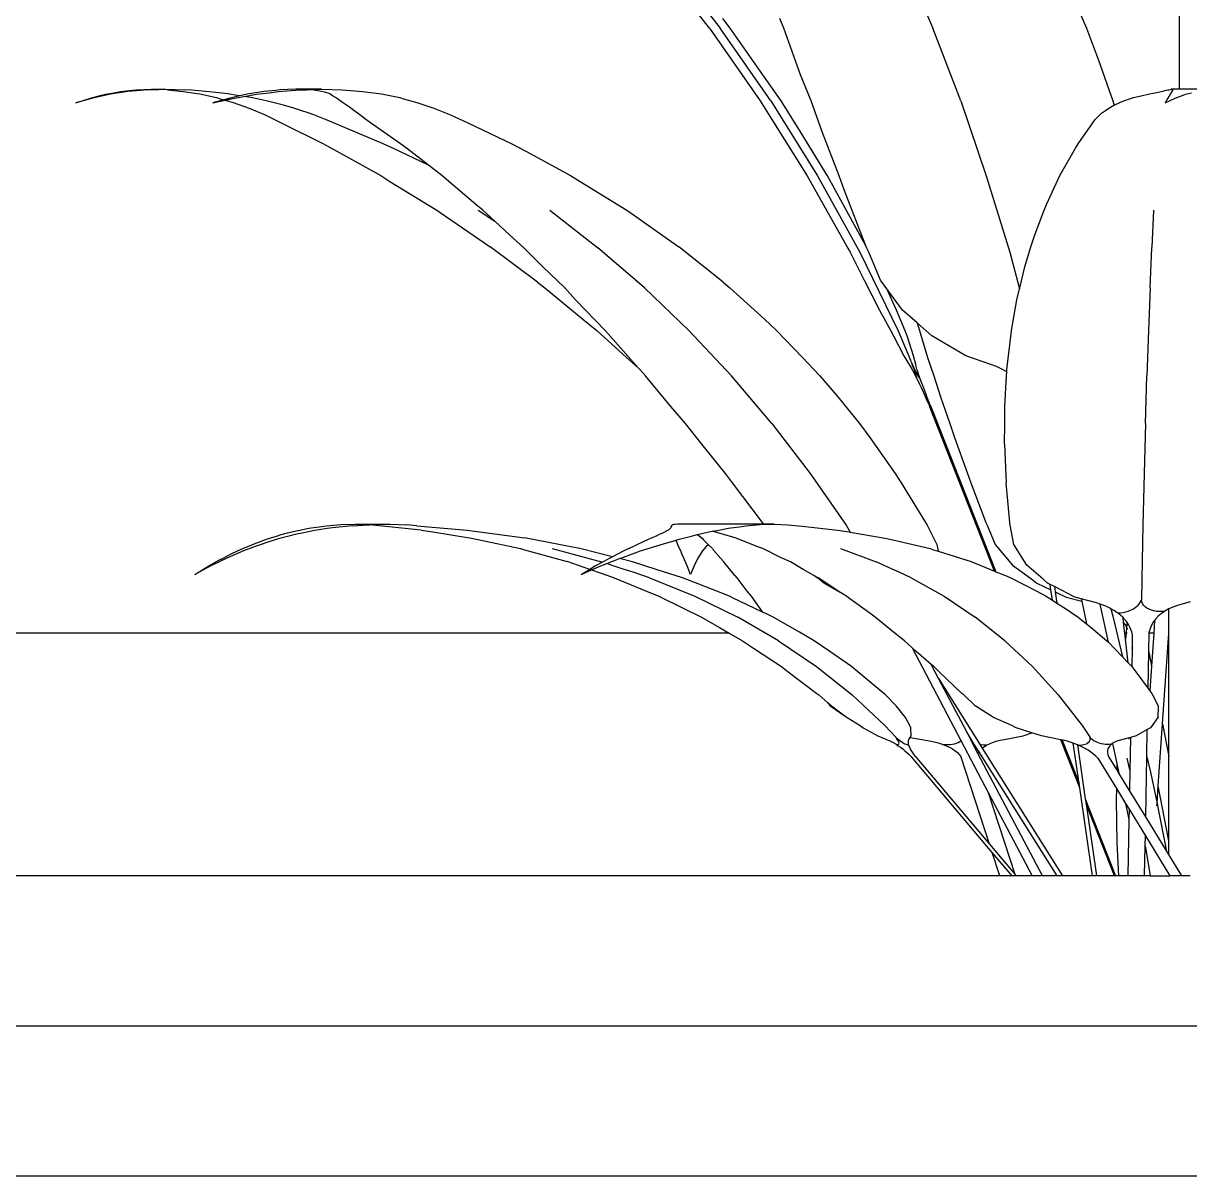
# Model space of a CAD drawing. Header units: metres. Extents: x 244.4 to 340.3, y -4.1 to 64.3.
# Drawn here: x 253.0532 to 253.4422, y 7.2895 to 7.674 of the extents above; entities that cross this region are included whole.
import ezdxf

# ---------------------------------------------------------------- set-up
doc = ezdxf.new("R2010")
doc.units = ezdxf.units.M
doc.layers.add('Edges', color=7, linetype='Continuous')

# ---------------------------------------------------------------- blocks, each defined once
blk = doc.blocks.new('Novo+Sobrado2m fr')
for p, q in [((-2.14942, -1.56527), (-2.14942, -1.29382)), ((-2.30616, -1.54489), (-2.32433, -1.52138)), ((-2.32083, -1.52138), (-2.30263, -1.54489)), ((-2.24168, -1.52138), (-2.23167, -1.54489)), ((-2.18454, -1.53528), (-2.18046, -1.54489)), ((-2.29921, -1.54489), (-2.30174, -1.54162)), ((-2.28141, -1.54489), (-2.28273, -1.54162)), ((-2.30616, -1.54489), (-2.29869, -1.5556)), ((-2.28573, -1.56914), (-2.30263, -1.54489)), ((-2.28835, -1.56044), (-2.29921, -1.54489)), ((-2.27575, -1.56044), (-2.28141, -1.54489)), ((-2.22237, -1.56914), (-2.23167, -1.54489)), ((-2.18046, -1.54489), (-2.17637, -1.5556)), ((-2.29869, -1.5556), (-2.28923, -1.56914)), ((-2.17637, -1.5556), (-2.17164, -1.56914)), ((-2.2823, -1.56914), (-2.28835, -1.56044)), ((-2.27228, -1.56914), (-2.27575, -1.56044)), ((-2.51259, -1.56819), (-2.50891, -1.56724)), ((-2.50598, -1.56693), (-2.51178, -1.56819)), ((-2.50891, -1.56724), (-2.50764, -1.56693)), ((-2.50764, -1.56693), (-2.50479, -1.56641)), ((-2.50003, -1.56602), (-2.50598, -1.56693)), ((-2.50479, -1.56641), (-2.5026, -1.56602)), ((-2.5026, -1.56602), (-2.50071, -1.56581)), ((-2.50071, -1.56581), (-2.49749, -1.56547)), ((-2.49566, -1.56562), (-2.50003, -1.56602)), ((-2.49749, -1.56547), (-2.49228, -1.56527)), ((-2.49392, -1.56547), (-2.49566, -1.56562)), ((-2.49392, -1.56547), (-2.48994, -1.56534)), ((-2.49228, -1.56527), (-2.48763, -1.56527)), ((-2.49228, -1.56527), (-2.48994, -1.56534)), ((-2.48697, -1.56543), (-2.48994, -1.56534)), ((-2.48763, -1.56527), (-2.4811, -1.56543)), ((-2.48697, -1.56543), (-2.48477, -1.56565)), ((-2.48477, -1.56565), (-2.4816, -1.56595)), ((-2.4816, -1.56595), (-2.48084, -1.56608)), ((-2.47893, -1.5656), (-2.4811, -1.56543)), ((-2.48084, -1.56608), (-2.47698, -1.56669)), ((-2.47531, -1.56587), (-2.47893, -1.5656)), ((-2.47698, -1.56669), (-2.47615, -1.56682)), ((-2.47615, -1.56682), (-2.47319, -1.56749)), ((-2.47425, -1.56595), (-2.47531, -1.56587)), ((-2.47197, -1.56623), (-2.47425, -1.56595)), ((-2.47319, -1.56749), (-2.47062, -1.56805)), ((-2.46885, -1.5666), (-2.47197, -1.56623)), ((-2.46687, -1.56682), (-2.46885, -1.5666)), ((-2.46302, -1.56743), (-2.46687, -1.56682)), ((-2.46277, -1.56747), (-2.46607, -1.56819)), ((-2.46456, -1.56819), (-2.4615, -1.56767)), ((-2.46277, -1.56747), (-2.46302, -1.56743)), ((-2.46034, -1.56693), (-2.46277, -1.56747)), ((-2.4615, -1.56767), (-2.45901, -1.56724)), ((-2.45913, -1.56805), (-2.4615, -1.56767)), ((-2.45471, -1.56602), (-2.46034, -1.56693)), ((-2.45901, -1.56724), (-2.45725, -1.56693)), ((-2.45725, -1.56693), (-2.45297, -1.56641)), ((-2.45076, -1.56562), (-2.45471, -1.56602)), ((-2.45297, -1.56641), (-2.44993, -1.56602)), ((-2.44929, -1.56547), (-2.45076, -1.56562)), ((-2.44993, -1.56602), (-2.44711, -1.56581)), ((-2.44693, -1.56538), (-2.44929, -1.56547)), ((-2.44711, -1.56581), (-2.44267, -1.56547)), ((-2.44417, -1.56527), (-2.44693, -1.56538)), ((-2.43553, -1.56527), (-2.44417, -1.56527)), ((-2.44267, -1.56547), (-2.44031, -1.56541)), ((-2.44031, -1.56541), (-2.43553, -1.56527)), ((-2.43954, -1.56543), (-2.44031, -1.56541)), ((-2.43815, -1.5656), (-2.43954, -1.56543)), ((-2.4361, -1.56587), (-2.43815, -1.5656)), ((-2.43558, -1.56595), (-2.4361, -1.56587)), ((-2.43452, -1.56623), (-2.43558, -1.56595)), ((-2.43553, -1.56527), (-2.42862, -1.56543)), ((-2.43333, -1.5666), (-2.43452, -1.56623)), ((-2.43277, -1.56682), (-2.43333, -1.5666)), ((-2.4319, -1.56743), (-2.43277, -1.56682)), ((-2.43084, -1.56805), (-2.4319, -1.56743)), ((-2.42862, -1.56543), (-2.42577, -1.56565)), ((-2.42577, -1.56565), (-2.42192, -1.56595)), ((-2.42192, -1.56595), (-2.42097, -1.56608)), ((-2.42097, -1.56608), (-2.41644, -1.56669)), ((-2.41644, -1.56669), (-2.41552, -1.56682)), ((-2.41552, -1.56682), (-2.41219, -1.56749)), ((-2.41219, -1.56749), (-2.40947, -1.56805)), ((-2.16474, -1.56805), (-2.16217, -1.56743)), ((-2.16217, -1.56743), (-2.15942, -1.56682)), ((-2.15942, -1.56682), (-2.15814, -1.5666)), ((-2.15814, -1.5666), (-2.15645, -1.56623)), ((-2.15645, -1.56623), (-2.15544, -1.56595)), ((-2.15544, -1.56595), (-2.155, -1.56587)), ((-2.155, -1.56587), (-2.15379, -1.5656)), ((-2.15379, -1.5656), (-2.15325, -1.56543)), ((-2.15247, -1.56693), (-2.15326, -1.56819)), ((-2.15325, -1.56543), (-2.15286, -1.56539)), ((-2.15286, -1.56539), (-2.1522, -1.56529)), ((-2.15192, -1.56602), (-2.15247, -1.56693)), ((-2.1522, -1.56529), (-2.15212, -1.56527)), ((-2.15212, -1.56527), (-2.15182, -1.56538)), ((-2.14942, -1.56527), (-2.15212, -1.56527)), ((-2.15173, -1.56562), (-2.15192, -1.56602)), ((-2.15182, -1.56538), (-2.15177, -1.56547)), ((-2.15177, -1.56547), (-2.15173, -1.56562)), ((-2.1508, -1.56819), (-2.14816, -1.56724)), ((-2.138, -1.56527), (-2.14942, -1.56527)), ((-2.14816, -1.56724), (-2.14742, -1.56693)), ((-2.14742, -1.56693), (-2.1454, -1.56641)), ((-2.51178, -1.56819), (-2.51748, -1.56979)), ((-2.51748, -1.56979), (-2.51259, -1.56819)), ((-2.46811, -1.56876), (-2.47178, -1.56979)), ((-2.47178, -1.56979), (-2.46768, -1.56888)), ((-2.47062, -1.56805), (-2.4694, -1.5684)), ((-2.4694, -1.5684), (-2.46811, -1.56876)), ((-2.46607, -1.56819), (-2.46811, -1.56876)), ((-2.46768, -1.56888), (-2.46456, -1.56819)), ((-2.46768, -1.56888), (-2.46507, -1.56962)), ((-2.46507, -1.56962), (-2.45965, -1.57153)), ((-2.45965, -1.57153), (-2.4544, -1.57378)), ((-2.45703, -1.56849), (-2.45913, -1.56805)), ((-2.45406, -1.56912), (-2.45703, -1.56849)), ((-2.45175, -1.56962), (-2.45406, -1.56912)), ((-2.44818, -1.57058), (-2.45175, -1.56962)), ((-2.44475, -1.57153), (-2.44818, -1.57058)), ((-2.44244, -1.5723), (-2.44475, -1.57153)), ((-2.43027, -1.56849), (-2.43084, -1.56805)), ((-2.42933, -1.56912), (-2.43027, -1.56849)), ((-2.42851, -1.56962), (-2.42933, -1.56912)), ((-2.42722, -1.57058), (-2.42851, -1.56962)), ((-2.4258, -1.57153), (-2.42722, -1.57058)), ((-2.42482, -1.5723), (-2.4258, -1.57153)), ((-2.40947, -1.56805), (-2.40816, -1.5684)), ((-2.40816, -1.5684), (-2.40373, -1.56962)), ((-2.40373, -1.56962), (-2.39809, -1.57153)), ((-2.39809, -1.57153), (-2.39253, -1.57378)), ((-2.28923, -1.56914), (-2.28479, -1.57623)), ((-2.28573, -1.56914), (-2.27018, -1.59409)), ((-2.27584, -1.57951), (-2.2823, -1.56914)), ((-2.26857, -1.57951), (-2.27228, -1.56914)), ((-2.22237, -1.56914), (-2.21382, -1.59409)), ((-2.17412, -1.5723), (-2.17299, -1.57153)), ((-2.17299, -1.57153), (-2.17126, -1.57058)), ((-2.17164, -1.56914), (-2.17129, -1.57027)), ((-2.17129, -1.57027), (-2.17092, -1.57042)), ((-2.17129, -1.57027), (-2.1712, -1.57055)), ((-2.17126, -1.57058), (-2.1712, -1.57055)), ((-2.1712, -1.57055), (-2.17092, -1.57042)), ((-2.17092, -1.57042), (-2.16925, -1.56962)), ((-2.16925, -1.56962), (-2.16794, -1.56912)), ((-2.16794, -1.56912), (-2.16612, -1.56849)), ((-2.16612, -1.56849), (-2.16474, -1.56805)), ((-2.15326, -1.56819), (-2.15414, -1.56979)), ((-2.15414, -1.56979), (-2.1508, -1.56819)), ((-2.4544, -1.57378), (-2.44897, -1.57648)), ((-2.43964, -1.57326), (-2.44244, -1.5723)), ((-2.43814, -1.57378), (-2.43964, -1.57326)), ((-2.43425, -1.57535), (-2.43814, -1.57378)), ((-2.43161, -1.57644), (-2.43425, -1.57535)), ((-2.42353, -1.57326), (-2.42482, -1.5723)), ((-2.42276, -1.57378), (-2.42353, -1.57326)), ((-2.42076, -1.57535), (-2.42276, -1.57378)), ((-2.41925, -1.57644), (-2.42076, -1.57535)), ((-2.39253, -1.57378), (-2.38672, -1.57648)), ((-2.17835, -1.57644), (-2.17748, -1.57535)), ((-2.17748, -1.57535), (-2.17597, -1.57378)), ((-2.17597, -1.57378), (-2.17537, -1.57326)), ((-2.17537, -1.57326), (-2.17412, -1.5723)), ((-2.44897, -1.57648), (-2.43492, -1.58342)), ((-2.41498, -1.58342), (-2.43161, -1.57644)), ((-2.40918, -1.58342), (-2.41925, -1.57644)), ((-2.38672, -1.57648), (-2.3721, -1.58342)), ((-2.28479, -1.57623), (-2.27358, -1.59409)), ((-2.18314, -1.58342), (-2.17835, -1.57644)), ((-2.2668, -1.59409), (-2.27584, -1.57951)), ((-2.26285, -1.59409), (-2.26857, -1.57951)), ((-2.43492, -1.58342), (-2.43048, -1.58591)), ((-2.43048, -1.58591), (-2.41582, -1.59405)), ((-2.41173, -1.58496), (-2.41498, -1.58342)), ((-2.39991, -1.59061), (-2.41173, -1.58496)), ((-2.40725, -1.58496), (-2.40918, -1.58342)), ((-2.39991, -1.59061), (-2.40725, -1.58496)), ((-2.3721, -1.58342), (-2.36743, -1.58591)), ((-2.36743, -1.58591), (-2.35248, -1.59405)), ((-2.18928, -1.59402), (-2.18412, -1.58496)), ((-2.18412, -1.58496), (-2.18314, -1.58342)), ((-2.39548, -1.59402), (-2.39991, -1.59061)), ((-2.41582, -1.59405), (-2.41273, -1.59598)), ((-2.38406, -1.6037), (-2.39548, -1.59402)), ((-2.35248, -1.59405), (-2.3493, -1.59598)), ((-2.27358, -1.59409), (-2.26, -1.61832)), ((-2.27018, -1.59409), (-2.25601, -1.61966)), ((-2.26421, -1.5988), (-2.2668, -1.59409)), ((-2.26119, -1.5988), (-2.26285, -1.59409)), ((-2.21382, -1.59409), (-2.20603, -1.61966)), ((-2.1938, -1.6037), (-2.18928, -1.59402)), ((-2.41273, -1.59598), (-2.39713, -1.60563)), ((-2.3493, -1.59598), (-2.33376, -1.60563)), ((-2.25396, -1.6175), (-2.26421, -1.5988)), ((-2.25396, -1.6175), (-2.26119, -1.5988)), ((-2.39713, -1.60563), (-2.39566, -1.60664)), ((-2.38171, -1.60563), (-2.38406, -1.6037)), ((-2.38335, -1.60563), (-2.37779, -1.60925)), ((-2.37779, -1.60925), (-2.38171, -1.60563)), ((-2.35939, -1.60563), (-2.34349, -1.618)), ((-2.33376, -1.60563), (-2.33229, -1.60664)), ((-2.19769, -1.61385), (-2.19458, -1.60563)), ((-2.19458, -1.60563), (-2.1938, -1.6037)), ((-2.15809, -1.60563), (-2.15865, -1.618)), ((-2.39566, -1.60664), (-2.37925, -1.61787)), ((-2.37282, -1.61385), (-2.37779, -1.60925)), ((-2.33229, -1.60664), (-2.31637, -1.61787)), ((-2.36804, -1.61813), (-2.37282, -1.61385)), ((-2.19906, -1.61813), (-2.19769, -1.61385)), ((-2.36355, -1.62967), (-2.37925, -1.61787)), ((-2.36174, -1.62445), (-2.36804, -1.61813)), ((-2.32785, -1.63153), (-2.34349, -1.618)), ((-2.3016, -1.62967), (-2.31637, -1.61787)), ((-2.25364, -1.61832), (-2.25396, -1.6175)), ((-2.20096, -1.62445), (-2.19906, -1.61813)), ((-2.15921, -1.63153), (-2.15865, -1.618)), ((-2.26, -1.61832), (-2.25925, -1.61966)), ((-2.25925, -1.61966), (-2.2546, -1.629)), ((-2.25601, -1.61966), (-2.24326, -1.6458)), ((-2.25302, -1.61966), (-2.25364, -1.61832)), ((-2.24912, -1.629), (-2.25302, -1.61966)), ((-2.20603, -1.61966), (-2.20276, -1.63187)), ((-2.35445, -1.63153), (-2.36174, -1.62445)), ((-2.20268, -1.63153), (-2.20096, -1.62445)), ((-2.36355, -1.62967), (-2.36105, -1.63153)), ((-2.3016, -1.62967), (-2.29933, -1.63153)), ((-2.2546, -1.629), (-2.24941, -1.63896)), ((-2.24705, -1.63179), (-2.24912, -1.629)), ((-2.36105, -1.63153), (-2.34843, -1.64196)), ((-2.35081, -1.63548), (-2.35445, -1.63153)), ((-2.32785, -1.63153), (-2.31301, -1.64579)), ((-2.29933, -1.63153), (-2.28785, -1.64196)), ((-2.24378, -1.63896), (-2.24705, -1.63179)), ((-2.24173, -1.63896), (-2.24705, -1.63179)), ((-2.20359, -1.63548), (-2.20276, -1.63187)), ((-2.20276, -1.63187), (-2.20268, -1.63153)), ((-2.15921, -1.63153), (-2.15973, -1.64579)), ((-2.34095, -1.64579), (-2.35081, -1.63548)), ((-2.2054, -1.64579), (-2.20359, -1.63548)), ((-2.24941, -1.63896), (-2.24566, -1.6458)), ((-2.24086, -1.6458), (-2.24378, -1.63896)), ((-2.23694, -1.64315), (-2.24173, -1.63896)), ((-2.34843, -1.64196), (-2.34373, -1.64579)), ((-2.28785, -1.64196), (-2.28376, -1.64579)), ((-2.23694, -1.64315), (-2.23606, -1.64579)), ((-2.23391, -1.6458), (-2.23694, -1.64315)), ((-2.34373, -1.64579), (-2.33386, -1.65471)), ((-2.34, -1.6469), (-2.34095, -1.64579)), ((-2.32993, -1.65822), (-2.34, -1.6469)), ((-2.31301, -1.64579), (-2.29884, -1.66088)), ((-2.28376, -1.64579), (-2.27512, -1.65471)), ((-2.24566, -1.6458), (-2.24482, -1.64755)), ((-2.24482, -1.64755), (-2.24131, -1.65423)), ((-2.24326, -1.6458), (-2.23908, -1.65566)), ((-2.24022, -1.64755), (-2.24086, -1.6458)), ((-2.23806, -1.65423), (-2.24022, -1.64755)), ((-2.23606, -1.64579), (-2.23341, -1.65471)), ((-2.23199, -1.64755), (-2.23391, -1.6458)), ((-2.22066, -1.65423), (-2.23199, -1.64755)), ((-2.20694, -1.65878), (-2.20558, -1.6469)), ((-2.20558, -1.6469), (-2.2054, -1.64579)), ((-2.15973, -1.64579), (-2.16023, -1.66088)), ((-2.33386, -1.65471), (-2.32993, -1.65822)), ((-2.27512, -1.65471), (-2.26934, -1.66088)), ((-2.24131, -1.65423), (-2.23886, -1.65825)), ((-2.23872, -1.65652), (-2.23908, -1.65566)), ((-2.23871, -1.65649), (-2.23908, -1.65566)), ((-2.23839, -1.65736), (-2.23872, -1.65652)), ((-2.23834, -1.6573), (-2.23871, -1.65649)), ((-2.23738, -1.65708), (-2.23806, -1.65423)), ((-2.2372, -1.65779), (-2.23738, -1.65708)), ((-2.23341, -1.65471), (-2.23129, -1.66088)), ((-2.21227, -1.65708), (-2.22066, -1.65423)), ((-2.21042, -1.65779), (-2.21227, -1.65708)), ((-2.32942, -1.65878), (-2.32993, -1.65822)), ((-2.32749, -1.66088), (-2.32942, -1.65878)), ((-2.31902, -1.67106), (-2.32749, -1.66088)), ((-2.28536, -1.67676), (-2.29884, -1.66088)), ((-2.26934, -1.66088), (-2.26339, -1.66789)), ((-2.23886, -1.65825), (-2.23842, -1.65903)), ((-2.23842, -1.65903), (-2.23793, -1.65995)), ((-2.23808, -1.65815), (-2.23839, -1.65736)), ((-2.23799, -1.65806), (-2.23834, -1.6573)), ((-2.23781, -1.65888), (-2.23808, -1.65815)), ((-2.23765, -1.65877), (-2.23799, -1.65806)), ((-2.23793, -1.65995), (-2.2374, -1.661)), ((-2.23758, -1.65953), (-2.23781, -1.65888)), ((-2.23733, -1.65943), (-2.23765, -1.65877)), ((-2.2374, -1.66008), (-2.23758, -1.65953)), ((-2.23726, -1.66054), (-2.2374, -1.66008)), ((-2.2374, -1.661), (-2.23682, -1.66216)), ((-2.2374, -1.661), (-2.23726, -1.66116)), ((-2.23703, -1.66002), (-2.23733, -1.65943)), ((-2.23718, -1.66088), (-2.23726, -1.66054)), ((-2.23696, -1.65862), (-2.2372, -1.65779)), ((-2.23715, -1.6611), (-2.23718, -1.66088)), ((-2.23676, -1.66053), (-2.23703, -1.66002)), ((-2.23666, -1.65957), (-2.23696, -1.65862)), ((-2.23651, -1.66097), (-2.23676, -1.66053)), ((-2.2363, -1.66064), (-2.23666, -1.65957)), ((-2.2363, -1.66132), (-2.23651, -1.66097)), ((-2.23589, -1.66182), (-2.2363, -1.66064)), ((-2.23129, -1.66088), (-2.22912, -1.66789)), ((-2.20861, -1.65862), (-2.21042, -1.65779)), ((-2.20698, -1.6595), (-2.20861, -1.65862)), ((-2.20766, -1.67106), (-2.20707, -1.66088)), ((-2.20707, -1.66088), (-2.20698, -1.6595)), ((-2.20698, -1.6595), (-2.20694, -1.65878)), ((-2.1607, -1.67676), (-2.16023, -1.66088)), ((-2.23726, -1.66116), (-2.23718, -1.66119)), ((-2.23718, -1.66119), (-2.23715, -1.6611)), ((-2.23682, -1.66216), (-2.2362, -1.66343)), ((-2.23613, -1.66158), (-2.2363, -1.66132)), ((-2.2362, -1.66343), (-2.23556, -1.66479)), ((-2.23599, -1.66175), (-2.23613, -1.66158)), ((-2.23589, -1.66182), (-2.23599, -1.66175)), ((-2.23544, -1.6631), (-2.23589, -1.66182)), ((-2.23556, -1.66479), (-2.2349, -1.66622)), ((-2.23493, -1.66446), (-2.23544, -1.6631)), ((-2.23438, -1.6659), (-2.23493, -1.66446)), ((-2.26339, -1.66789), (-2.25613, -1.67676)), ((-2.2349, -1.66622), (-2.23422, -1.66772)), ((-2.23379, -1.66741), (-2.23438, -1.6659)), ((-2.23422, -1.66772), (-2.23353, -1.66927)), ((-2.23317, -1.66898), (-2.23379, -1.66741)), ((-2.22912, -1.66789), (-2.22598, -1.67676)), ((-2.31411, -1.67676), (-2.31902, -1.67106)), ((-2.23353, -1.66927), (-2.2328, -1.67084)), ((-2.23252, -1.67058), (-2.23317, -1.66898)), ((-2.23253, -1.67153), (-2.2328, -1.67084)), ((-2.2111, -1.72601), (-2.23253, -1.67153)), ((-2.23252, -1.67058), (-2.23242, -1.67085)), ((-2.23242, -1.67085), (-2.23185, -1.67222)), ((-2.23185, -1.67222), (-2.21062, -1.72621)), ((-2.2077, -1.67676), (-2.20766, -1.67106)), ((-2.30872, -1.68367), (-2.31411, -1.67676)), ((-2.28536, -1.67676), (-2.27261, -1.6934)), ((-2.25613, -1.67676), (-2.25264, -1.68149)), ((-2.22598, -1.67676), (-2.22445, -1.68149)), ((-2.20774, -1.68367), (-2.2077, -1.67676)), ((-2.1607, -1.67676), (-2.16115, -1.6934)), ((-2.30086, -1.6934), (-2.30872, -1.68367)), ((-2.25264, -1.68149), (-2.24418, -1.6934)), ((-2.22445, -1.68149), (-2.2201, -1.6934)), ((-2.20774, -1.68367), (-2.20719, -1.69659)), ((-2.29852, -1.69659), (-2.30086, -1.6934)), ((-2.27261, -1.6934), (-2.26062, -1.71074)), ((-2.24418, -1.6934), (-2.24217, -1.69659)), ((-2.2201, -1.6934), (-2.21898, -1.69659)), ((-2.16115, -1.6934), (-2.16158, -1.71074)), ((-2.28844, -1.70983), (-2.29852, -1.69659)), ((-2.24217, -1.69659), (-2.23408, -1.70983)), ((-2.21898, -1.69659), (-2.214, -1.70983)), ((-2.206, -1.70983), (-2.20719, -1.69659)), ((-2.43981, -1.71173), (-2.43905, -1.71158)), ((-2.43905, -1.71158), (-2.43637, -1.71121)), ((-2.43637, -1.71121), (-2.43405, -1.7109)), ((-2.43405, -1.7109), (-2.42907, -1.7105)), ((-2.43194, -1.71158), (-2.43366, -1.71184)), ((-2.42861, -1.71125), (-2.43194, -1.71158)), ((-2.42907, -1.7105), (-2.42423, -1.7104)), ((-2.42524, -1.7109), (-2.42861, -1.71125)), ((-2.42524, -1.7109), (-2.42001, -1.71057)), ((-2.42423, -1.7104), (-2.4128, -1.7104)), ((-2.42423, -1.7104), (-2.42001, -1.71057)), ((-2.42001, -1.71057), (-2.41955, -1.71059)), ((-2.40232, -1.71234), (-2.41955, -1.71059)), ((-2.4128, -1.7104), (-2.40709, -1.71059)), ((-2.40374, -1.71088), (-2.40709, -1.71059)), ((-2.40374, -1.71088), (-2.38703, -1.71234)), ((-2.31907, -1.71158), (-2.31922, -1.71184)), ((-2.31904, -1.71125), (-2.31907, -1.71158)), ((-2.31881, -1.7109), (-2.31904, -1.71125)), ((-2.31869, -1.71079), (-2.31881, -1.7109)), ((-2.31839, -1.71063), (-2.31869, -1.71079)), ((-2.31806, -1.7105), (-2.31839, -1.71063)), ((-2.31755, -1.71045), (-2.31806, -1.7105)), ((-2.31686, -1.7104), (-2.31755, -1.71045)), ((-2.28798, -1.7104), (-2.31686, -1.7104)), ((-2.29976, -1.71173), (-2.29899, -1.71158)), ((-2.29899, -1.71158), (-2.29618, -1.71121)), ((-2.29618, -1.71121), (-2.29393, -1.7109)), ((-2.29393, -1.7109), (-2.29284, -1.71081)), ((-2.29284, -1.71081), (-2.28921, -1.7105)), ((-2.28921, -1.7105), (-2.28459, -1.7104)), ((-2.28798, -1.7104), (-2.28844, -1.70983)), ((-2.28459, -1.7104), (-2.28798, -1.7104)), ((-2.28459, -1.7104), (-2.28003, -1.71059)), ((-2.28003, -1.71059), (-2.27526, -1.71108)), ((-2.27526, -1.71108), (-2.26338, -1.71234)), ((-2.26062, -1.71074), (-2.25921, -1.71302)), ((-2.23408, -1.70983), (-2.23357, -1.71074)), ((-2.23357, -1.71074), (-2.23038, -1.71718)), ((-2.214, -1.70983), (-2.21359, -1.71074)), ((-2.21359, -1.71074), (-2.21087, -1.71718)), ((-2.20583, -1.71074), (-2.206, -1.70983)), ((-2.20465, -1.71718), (-2.20583, -1.71074)), ((-2.16158, -1.71074), (-2.16197, -1.72876)), ((-2.45798, -1.7169), (-2.4539, -1.71538)), ((-2.4539, -1.71538), (-2.45058, -1.71432)), ((-2.45034, -1.71538), (-2.45351, -1.71638)), ((-2.45058, -1.71432), (-2.44898, -1.71383)), ((-2.44959, -1.71517), (-2.45034, -1.71538)), ((-2.44596, -1.71421), (-2.44959, -1.71517)), ((-2.44898, -1.71383), (-2.44695, -1.7133)), ((-2.44695, -1.7133), (-2.44403, -1.71256)), ((-2.44448, -1.71383), (-2.44596, -1.71421)), ((-2.44255, -1.71342), (-2.44448, -1.71383)), ((-2.44403, -1.71256), (-2.44334, -1.71242)), ((-2.44334, -1.71242), (-2.43981, -1.71173)), ((-2.43934, -1.71275), (-2.44255, -1.71342)), ((-2.4384, -1.71256), (-2.43934, -1.71275)), ((-2.4364, -1.71225), (-2.4384, -1.71256)), ((-2.43366, -1.71184), (-2.4364, -1.71225)), ((-2.40232, -1.71234), (-2.39841, -1.71296)), ((-2.39841, -1.71296), (-2.38551, -1.71498)), ((-2.38703, -1.71234), (-2.36785, -1.71497)), ((-2.38551, -1.71498), (-2.38281, -1.71557)), ((-2.35244, -1.71793), (-2.36785, -1.71497)), ((-2.32638, -1.71538), (-2.3285, -1.71638)), ((-2.32588, -1.71517), (-2.32638, -1.71538)), ((-2.32373, -1.71421), (-2.32588, -1.71517)), ((-2.32297, -1.71383), (-2.32373, -1.71421)), ((-2.322, -1.71342), (-2.32297, -1.71383)), ((-2.32066, -1.71275), (-2.322, -1.71342)), ((-2.32036, -1.71256), (-2.32066, -1.71275)), ((-2.31976, -1.71225), (-2.32036, -1.71256)), ((-2.31922, -1.71184), (-2.31976, -1.71225)), ((-2.31727, -1.71565), (-2.31632, -1.71538)), ((-2.31632, -1.71538), (-2.31213, -1.71432)), ((-2.31213, -1.71432), (-2.31025, -1.71383)), ((-2.31025, -1.71383), (-2.31011, -1.7138)), ((-2.31011, -1.7138), (-2.30777, -1.7133)), ((-2.31011, -1.7138), (-2.30865, -1.71498)), ((-2.30865, -1.71498), (-2.30816, -1.71557)), ((-2.30777, -1.7133), (-2.30524, -1.71274)), ((-2.30524, -1.71274), (-2.30445, -1.71256)), ((-2.29758, -1.71497), (-2.30524, -1.71274)), ((-2.30445, -1.71256), (-2.30363, -1.71242)), ((-2.30363, -1.71242), (-2.29976, -1.71173)), ((-2.29001, -1.71793), (-2.29758, -1.71497)), ((-2.26338, -1.71234), (-2.25958, -1.71296)), ((-2.25958, -1.71296), (-2.25921, -1.71302)), ((-2.25921, -1.71302), (-2.24754, -1.71498)), ((-2.24754, -1.71498), (-2.24497, -1.71557)), ((-2.46163, -1.7193), (-2.46711, -1.72165)), ((-2.46567, -1.7203), (-2.4636, -1.7193)), ((-2.4636, -1.7193), (-2.46181, -1.7185)), ((-2.46181, -1.7185), (-2.45878, -1.7172)), ((-2.45763, -1.71779), (-2.46163, -1.7193)), ((-2.45878, -1.7172), (-2.45798, -1.7169)), ((-2.45605, -1.7172), (-2.45763, -1.71779)), ((-2.45351, -1.71638), (-2.45605, -1.7172)), ((-2.38281, -1.71557), (-2.36916, -1.71852)), ((-2.36916, -1.71852), (-2.36789, -1.71888)), ((-2.36789, -1.71888), (-2.35363, -1.72285)), ((-2.3586, -1.71852), (-2.3422, -1.7229)), ((-2.3494, -1.71852), (-2.35244, -1.71793)), ((-2.33855, -1.72125), (-2.3494, -1.71852)), ((-2.33472, -1.7193), (-2.33855, -1.72125)), ((-2.33153, -1.71779), (-2.33472, -1.7193)), ((-2.33188, -1.7203), (-2.32915, -1.7193)), ((-2.33036, -1.7172), (-2.33153, -1.71779)), ((-2.3285, -1.71638), (-2.33036, -1.7172)), ((-2.32915, -1.7193), (-2.32661, -1.7185)), ((-2.32661, -1.7185), (-2.32265, -1.7172)), ((-2.32265, -1.7172), (-2.32154, -1.7169)), ((-2.32154, -1.7169), (-2.31727, -1.71565)), ((-2.31684, -1.7169), (-2.31727, -1.71565)), ((-2.31666, -1.7172), (-2.31684, -1.7169)), ((-2.3162, -1.7185), (-2.31666, -1.7172)), ((-2.31574, -1.7193), (-2.3162, -1.7185)), ((-2.31541, -1.7203), (-2.31574, -1.7193)), ((-2.3085, -1.7193), (-2.31001, -1.72165)), ((-2.30722, -1.71779), (-2.3085, -1.7193)), ((-2.30816, -1.71557), (-2.30656, -1.71716)), ((-2.30662, -1.7172), (-2.30722, -1.71779)), ((-2.30656, -1.71716), (-2.30662, -1.7172)), ((-2.30656, -1.71716), (-2.30519, -1.71852)), ((-2.30519, -1.71852), (-2.30492, -1.71888)), ((-2.30492, -1.71888), (-2.30143, -1.72285)), ((-2.28841, -1.71852), (-2.29001, -1.71793)), ((-2.28246, -1.72143), (-2.28841, -1.71852)), ((-2.26242, -1.71852), (-2.25053, -1.7229)), ((-2.24497, -1.71557), (-2.23259, -1.71852)), ((-2.23259, -1.71852), (-2.23141, -1.71888)), ((-2.23141, -1.71888), (-2.22989, -1.71936)), ((-2.23038, -1.71718), (-2.22989, -1.71936)), ((-2.22989, -1.71936), (-2.21888, -1.72285)), ((-2.21087, -1.71718), (-2.20506, -1.72405)), ((-2.20036, -1.72405), (-2.20465, -1.71718)), ((-2.47311, -1.72426), (-2.46959, -1.7223)), ((-2.46711, -1.72165), (-2.47249, -1.72426)), ((-2.46959, -1.7223), (-2.46838, -1.72165)), ((-2.46838, -1.72165), (-2.46567, -1.7203)), ((-2.34611, -1.72544), (-2.35363, -1.72285)), ((-2.34185, -1.72302), (-2.34413, -1.72426)), ((-2.34185, -1.72302), (-2.3422, -1.7229)), ((-2.33935, -1.72165), (-2.34185, -1.72302)), ((-2.3404, -1.7235), (-2.33733, -1.7223)), ((-2.33855, -1.72125), (-2.33935, -1.72165)), ((-2.33733, -1.7223), (-2.3362, -1.72184)), ((-2.3362, -1.72184), (-2.33575, -1.72165)), ((-2.33185, -1.72294), (-2.3362, -1.72184)), ((-2.33575, -1.72165), (-2.33188, -1.7203)), ((-2.32395, -1.72544), (-2.33185, -1.72294)), ((-2.3147, -1.72165), (-2.31541, -1.7203)), ((-2.31451, -1.7223), (-2.3147, -1.72165)), ((-2.31358, -1.72426), (-2.31451, -1.7223)), ((-2.31001, -1.72165), (-2.31129, -1.72426)), ((-2.2977, -1.72751), (-2.30143, -1.72285)), ((-2.27918, -1.72294), (-2.28246, -1.72143)), ((-2.27492, -1.72544), (-2.27918, -1.72294)), ((-2.24813, -1.72399), (-2.25053, -1.7229)), ((-2.21888, -1.72285), (-2.2111, -1.72601)), ((-2.47249, -1.72426), (-2.47781, -1.72711)), ((-2.47781, -1.72711), (-2.47311, -1.72426)), ((-2.34611, -1.72544), (-2.34893, -1.72711)), ((-2.34893, -1.72711), (-2.34553, -1.72564)), ((-2.34413, -1.72426), (-2.34611, -1.72544)), ((-2.34553, -1.72564), (-2.34237, -1.72426)), ((-2.34553, -1.72564), (-2.34008, -1.72751)), ((-2.34237, -1.72426), (-2.3404, -1.7235)), ((-2.33891, -1.72399), (-2.3404, -1.7235)), ((-2.33495, -1.72532), (-2.33891, -1.72399)), ((-2.33162, -1.72642), (-2.33495, -1.72532)), ((-2.32617, -1.72824), (-2.33162, -1.72642)), ((-2.31521, -1.72824), (-2.32395, -1.72544)), ((-2.31247, -1.72711), (-2.31358, -1.72426)), ((-2.31129, -1.72426), (-2.31247, -1.72711)), ((-2.27134, -1.72743), (-2.27492, -1.72544)), ((-2.24526, -1.72532), (-2.24813, -1.72399)), ((-2.24284, -1.72642), (-2.24526, -1.72532)), ((-2.23889, -1.72824), (-2.24284, -1.72642)), ((-2.2111, -1.72601), (-2.21062, -1.72621)), ((-2.21062, -1.72621), (-2.20742, -1.72751)), ((-2.20506, -1.72405), (-2.1986, -1.72876)), ((-2.19483, -1.72876), (-2.20036, -1.72405)), ((-2.34008, -1.72751), (-2.33793, -1.72824)), ((-2.33793, -1.72824), (-2.32712, -1.73275)), ((-2.32617, -1.72824), (-2.31104, -1.7344)), ((-2.31083, -1.72995), (-2.31521, -1.72824)), ((-2.29953, -1.7344), (-2.31083, -1.72995)), ((-2.2977, -1.72751), (-2.29703, -1.72824)), ((-2.29703, -1.72824), (-2.29369, -1.73275)), ((-2.26953, -1.72876), (-2.27134, -1.72743)), ((-2.26986, -1.72824), (-2.27134, -1.72743)), ((-2.26736, -1.72995), (-2.26986, -1.72824)), ((-2.26798, -1.72999), (-2.26953, -1.72876)), ((-2.26229, -1.73322), (-2.26798, -1.72999)), ((-2.26229, -1.73322), (-2.26736, -1.72995)), ((-2.23889, -1.72824), (-2.22792, -1.7344)), ((-2.20742, -1.72751), (-2.20568, -1.72824)), ((-2.20568, -1.72824), (-2.19693, -1.73275)), ((-2.1986, -1.72876), (-2.19699, -1.72999)), ((-2.19699, -1.72999), (-2.19225, -1.73225)), ((-2.19343, -1.72999), (-2.19483, -1.72876)), ((-2.19252, -1.73046), (-2.19343, -1.72999)), ((-2.19225, -1.73225), (-2.19252, -1.73046)), ((-2.19109, -1.73118), (-2.19252, -1.73046)), ((-2.16197, -1.72876), (-2.16211, -1.73566)), ((-2.32712, -1.73275), (-2.3231, -1.7344)), ((-2.3231, -1.7344), (-2.31472, -1.73855)), ((-2.31104, -1.7344), (-2.29668, -1.74141)), ((-2.29843, -1.73492), (-2.29953, -1.7344)), ((-2.28847, -1.73968), (-2.29843, -1.73492)), ((-2.29369, -1.73275), (-2.29228, -1.7344)), ((-2.29228, -1.7344), (-2.28938, -1.73855)), ((-2.26045, -1.7344), (-2.26229, -1.73322)), ((-2.25978, -1.73492), (-2.26045, -1.7344)), ((-2.25227, -1.74044), (-2.25978, -1.73492)), ((-2.22792, -1.7344), (-2.2175, -1.74141)), ((-2.19693, -1.73275), (-2.19385, -1.7344)), ((-2.19385, -1.7344), (-2.19175, -1.73576)), ((-2.19175, -1.73576), (-2.19225, -1.73225)), ((-2.19109, -1.73118), (-2.19084, -1.73293)), ((-2.18432, -1.73466), (-2.19109, -1.73118)), ((-2.19084, -1.73293), (-2.18723, -1.73466)), ((-2.19084, -1.73293), (-2.19029, -1.73669)), ((-2.18723, -1.73466), (-2.18201, -1.73608)), ((-2.18219, -1.73525), (-2.18432, -1.73466)), ((-2.31472, -1.73855), (-2.30884, -1.74141)), ((-2.28938, -1.73855), (-2.28847, -1.73968)), ((-2.19175, -1.73576), (-2.19029, -1.73669)), ((-2.19029, -1.73669), (-2.1874, -1.73855)), ((-2.1874, -1.73855), (-2.18315, -1.74141)), ((-2.17708, -1.73665), (-2.18219, -1.73525)), ((-2.18219, -1.73525), (-2.18201, -1.73608)), ((-2.18201, -1.73608), (-2.18038, -1.74363)), ((-2.17586, -1.73703), (-2.17708, -1.73665)), ((-2.17311, -1.74977), (-2.17586, -1.73703)), ((-2.1755, -1.73715), (-2.17586, -1.73703)), ((-2.174, -1.73773), (-2.1755, -1.73715)), ((-2.17257, -1.7384), (-2.174, -1.73773)), ((-2.17226, -1.73857), (-2.17257, -1.7384)), ((-2.17226, -1.73857), (-2.17167, -1.74107)), ((-2.17125, -1.73915), (-2.17226, -1.73857)), ((-2.1657, -1.73907), (-2.16496, -1.73871)), ((-2.16496, -1.73871), (-2.16428, -1.7383)), ((-2.16428, -1.7383), (-2.16368, -1.73784)), ((-2.16368, -1.73784), (-2.16315, -1.73734)), ((-2.16315, -1.73734), (-2.16271, -1.7368)), ((-2.16271, -1.7368), (-2.16236, -1.73624)), ((-2.16236, -1.73624), (-2.16211, -1.73566)), ((-2.16198, -1.73626), (-2.16211, -1.73566)), ((-2.16173, -1.73685), (-2.16198, -1.73626)), ((-2.16135, -1.7374), (-2.16173, -1.73685)), ((-2.16085, -1.73791), (-2.16135, -1.7374)), ((-2.16024, -1.73836), (-2.16085, -1.73791)), ((-2.15953, -1.73875), (-2.16024, -1.73836)), ((-2.15875, -1.73907), (-2.15953, -1.73875)), ((-2.15297, -1.73866), (-2.15426, -1.73939)), ((-2.15158, -1.73802), (-2.15297, -1.73866)), ((-2.15297, -1.74676), (-2.15297, -1.73866)), ((-2.1501, -1.73747), (-2.15158, -1.73802)), ((-2.14588, -1.73631), (-2.1501, -1.73747)), ((-2.30884, -1.74141), (-2.30285, -1.74487)), ((-2.28313, -1.74925), (-2.29668, -1.74141)), ((-2.28688, -1.74044), (-2.28847, -1.73968)), ((-2.28487, -1.74141), (-2.28688, -1.74044)), ((-2.27611, -1.74644), (-2.28487, -1.74141)), ((-2.25086, -1.74141), (-2.25227, -1.74044)), ((-2.24476, -1.74644), (-2.25086, -1.74141)), ((-2.20766, -1.74925), (-2.2175, -1.74141)), ((-2.18315, -1.74141), (-2.18038, -1.74363)), ((-2.17167, -1.74107), (-2.1684, -1.75464)), ((-2.17003, -1.73997), (-2.17125, -1.73915)), ((-2.17003, -1.73997), (-2.16911, -1.73992)), ((-2.16892, -1.74086), (-2.17003, -1.73997)), ((-2.16911, -1.73992), (-2.16821, -1.7398)), ((-2.16822, -1.74154), (-2.16892, -1.74086)), ((-2.16794, -1.74182), (-2.16822, -1.74154)), ((-2.16802, -1.74328), (-2.16822, -1.74154)), ((-2.16821, -1.7398), (-2.16734, -1.73962)), ((-2.16709, -1.74283), (-2.16794, -1.74182)), ((-2.16734, -1.73962), (-2.1665, -1.73937)), ((-2.1665, -1.73937), (-2.1657, -1.73907)), ((-2.15791, -1.73931), (-2.15875, -1.73907)), ((-2.1577, -1.74246), (-2.15815, -1.74305)), ((-2.1577, -1.74246), (-2.15799, -1.74676)), ((-2.15701, -1.73946), (-2.15791, -1.73931)), ((-2.15739, -1.74205), (-2.1577, -1.74246)), ((-2.15648, -1.74109), (-2.15739, -1.74205)), ((-2.1561, -1.73953), (-2.15701, -1.73946)), ((-2.15544, -1.74021), (-2.15648, -1.74109)), ((-2.15517, -1.73951), (-2.1561, -1.73953)), ((-2.15426, -1.73939), (-2.15544, -1.74021)), ((-2.15426, -1.73939), (-2.15517, -1.73951)), ((-2.30285, -1.74487), (-2.29954, -1.74676)), ((-2.27128, -1.74925), (-2.27611, -1.74644)), ((-2.24114, -1.74925), (-2.24476, -1.74644)), ((-2.18038, -1.74363), (-2.17882, -1.74487)), ((-2.17882, -1.74487), (-2.17363, -1.74925)), ((-2.16802, -1.74328), (-2.16742, -1.7441)), ((-2.16763, -1.74676), (-2.16802, -1.74328)), ((-2.16742, -1.7441), (-2.16704, -1.74477)), ((-2.16704, -1.74477), (-2.16722, -1.74676)), ((-2.16688, -1.74313), (-2.16709, -1.74283)), ((-2.16688, -1.74313), (-2.16704, -1.74477)), ((-2.16704, -1.74477), (-2.1668, -1.74518)), ((-2.16638, -1.74388), (-2.16688, -1.74313)), ((-2.1668, -1.74518), (-2.16668, -1.74544)), ((-2.16581, -1.74498), (-2.16638, -1.74388)), ((-2.1654, -1.7461), (-2.16581, -1.74498)), ((-2.1654, -1.7461), (-2.16535, -1.74629)), ((-2.16535, -1.74629), (-2.16513, -1.74725)), ((-2.16069, -1.74623), (-2.16069, -1.74627)), ((-2.16046, -1.74624), (-2.16046, -1.74627)), ((-2.15952, -1.74676), (-2.15947, -1.74627)), ((-2.15919, -1.74518), (-2.15947, -1.74627)), ((-2.15875, -1.7441), (-2.15919, -1.74518)), ((-2.15815, -1.74305), (-2.15875, -1.7441)), ((-2.29954, -1.74676), (-2.76871, -1.74676)), ((-2.29954, -1.74676), (-2.29518, -1.74925)), ((-2.29518, -1.74925), (-2.29151, -1.75171)), ((-2.28313, -1.74925), (-2.27042, -1.7579)), ((-2.26604, -1.75284), (-2.27128, -1.74925)), ((-2.23855, -1.75161), (-2.24114, -1.74925)), ((-2.20766, -1.74925), (-2.19844, -1.7579)), ((-2.17363, -1.74925), (-2.17311, -1.74977)), ((-2.17311, -1.74977), (-2.17117, -1.75171)), ((-2.16722, -1.74676), (-2.16763, -1.74676)), ((-2.1674, -1.74871), (-2.16763, -1.74676)), ((-2.16722, -1.74676), (-2.1674, -1.74871)), ((-2.1665, -1.75666), (-2.1674, -1.74871)), ((-2.16681, -1.74676), (-2.16722, -1.74676)), ((-2.16513, -1.74725), (-2.16521, -1.75188)), ((-2.15963, -1.75299), (-2.15952, -1.74676)), ((-2.15799, -1.74676), (-2.15952, -1.74676)), ((-2.15799, -1.74676), (-2.15873, -1.75771)), ((-2.15505, -1.77699), (-2.15297, -1.74676)), ((-2.15297, -1.74676), (-2.15301, -1.74676)), ((-2.15297, -1.78792), (-2.15297, -1.74676)), ((-2.29151, -1.75171), (-2.28214, -1.7579)), ((-2.25877, -1.7579), (-2.26604, -1.75284)), ((-2.23855, -1.75161), (-2.22228, -1.78257)), ((-2.2372, -1.75284), (-2.23855, -1.75161)), ((-2.23223, -1.75713), (-2.2372, -1.75284)), ((-2.17117, -1.75171), (-2.1684, -1.75464)), ((-2.16521, -1.75188), (-2.16533, -1.7579)), ((-2.16521, -1.75188), (-2.16526, -1.75166)), ((-2.15986, -1.76521), (-2.15963, -1.75299)), ((-2.15963, -1.75299), (-2.15873, -1.75771)), ((-2.28214, -1.7579), (-2.27987, -1.75964)), ((-2.27042, -1.7579), (-2.25858, -1.76734)), ((-2.25665, -1.75964), (-2.25877, -1.7579)), ((-2.22976, -1.76183), (-2.23223, -1.75713)), ((-2.23133, -1.7579), (-2.23223, -1.75713)), ((-2.22959, -1.75964), (-2.23133, -1.7579)), ((-2.19844, -1.7579), (-2.18985, -1.76734)), ((-2.1684, -1.75464), (-2.1665, -1.75666)), ((-2.1665, -1.75666), (-2.16533, -1.7579)), ((-2.16533, -1.7579), (-2.16398, -1.75964)), ((-2.15873, -1.75771), (-2.15929, -1.76598)), ((-2.27987, -1.75964), (-2.2704, -1.76684)), ((-2.24799, -1.76684), (-2.25665, -1.75964)), ((-2.22976, -1.76183), (-2.21586, -1.78398)), ((-2.22026, -1.7799), (-2.22976, -1.76183)), ((-2.22196, -1.76684), (-2.22959, -1.75964)), ((-2.16398, -1.75964), (-2.15986, -1.76521)), ((-2.15986, -1.76521), (-2.15929, -1.76598)), ((-2.15929, -1.76598), (-2.15866, -1.76684)), ((-2.2704, -1.76684), (-2.26973, -1.76734)), ((-2.26973, -1.76734), (-2.26664, -1.76999)), ((-2.26664, -1.76999), (-2.26589, -1.77098)), ((-2.26664, -1.76999), (-2.26549, -1.77098)), ((-2.25858, -1.76734), (-2.24763, -1.77754)), ((-2.24742, -1.76734), (-2.24799, -1.76684)), ((-2.24384, -1.77098), (-2.24742, -1.76734)), ((-2.22137, -1.76734), (-2.22196, -1.76684)), ((-2.21759, -1.77098), (-2.22137, -1.76734)), ((-2.18985, -1.76734), (-2.1819, -1.77754)), ((-2.15866, -1.76684), (-2.15834, -1.76734)), ((-2.15834, -1.76734), (-2.15645, -1.77098)), ((-2.26589, -1.77098), (-2.26057, -1.7746)), ((-2.26549, -1.77098), (-2.26057, -1.7746)), ((-2.24079, -1.77487), (-2.24384, -1.77098)), ((-2.2114, -1.77487), (-2.21759, -1.77098)), ((-2.15645, -1.77098), (-2.15658, -1.77487)), ((-2.26057, -1.7746), (-2.26019, -1.77487)), ((-2.26019, -1.77487), (-2.25591, -1.77754)), ((-2.25591, -1.77754), (-2.25489, -1.77826)), ((-2.24763, -1.77754), (-2.24392, -1.78159)), ((-2.23935, -1.77754), (-2.24079, -1.77487)), ((-2.23905, -1.77826), (-2.23935, -1.77754)), ((-2.20531, -1.77754), (-2.2114, -1.77487)), ((-2.20382, -1.77826), (-2.20531, -1.77754)), ((-2.1819, -1.77754), (-2.17922, -1.78159)), ((-2.15852, -1.77754), (-2.15906, -1.77826)), ((-2.15658, -1.77487), (-2.15852, -1.77754)), ((-2.15646, -1.79771), (-2.15505, -1.77699)), ((-2.15505, -1.77699), (-2.15297, -1.78792)), ((-2.25489, -1.77826), (-2.25006, -1.78101)), ((-2.25006, -1.78101), (-2.24599, -1.78266)), ((-2.24363, -1.78195), (-2.24392, -1.78159)), ((-2.24355, -1.78194), (-2.24392, -1.78159)), ((-2.23962, -1.78218), (-2.23923, -1.78159)), ((-2.23923, -1.78159), (-2.23885, -1.78101)), ((-2.23923, -1.78159), (-2.23274, -1.78266)), ((-2.23885, -1.78101), (-2.23905, -1.77826)), ((-2.21793, -1.7836), (-2.22026, -1.7799)), ((-2.21838, -1.78348), (-2.22026, -1.7799)), ((-2.20786, -1.78218), (-2.20153, -1.78101)), ((-2.19864, -1.77996), (-2.20382, -1.77826)), ((-2.20153, -1.78101), (-2.19864, -1.77996)), ((-2.19544, -1.78101), (-2.19864, -1.77996)), ((-2.18948, -1.78218), (-2.19544, -1.78101)), ((-2.17888, -1.78195), (-2.17922, -1.78159)), ((-2.17916, -1.78194), (-2.17922, -1.78159)), ((-2.16622, -1.78166), (-2.16993, -1.78266)), ((-2.16576, -1.78154), (-2.16622, -1.78166)), ((-2.16613, -1.78206), (-2.16622, -1.78166)), ((-2.16576, -1.78154), (-2.16597, -1.7928)), ((-2.16379, -1.78101), (-2.16576, -1.78154)), ((-2.16012, -1.77888), (-2.16379, -1.78101)), ((-2.16029, -1.78802), (-2.16012, -1.77888)), ((-2.15906, -1.77826), (-2.16012, -1.77888)), ((-2.24599, -1.78266), (-2.24532, -1.78298)), ((-2.24532, -1.78298), (-2.24463, -1.78336)), ((-2.24463, -1.78336), (-2.24391, -1.78379)), ((-2.24391, -1.78379), (-2.24318, -1.78427)), ((-2.24391, -1.78379), (-2.24362, -1.78386)), ((-2.24339, -1.78229), (-2.24363, -1.78195)), ((-2.24362, -1.78386), (-2.24338, -1.78387)), ((-2.24316, -1.78227), (-2.24355, -1.78194)), ((-2.24319, -1.78262), (-2.24339, -1.78229)), ((-2.24338, -1.78387), (-2.24318, -1.78383)), ((-2.24304, -1.78292), (-2.24319, -1.78262)), ((-2.24318, -1.78383), (-2.24304, -1.78374)), ((-2.24318, -1.78427), (-2.24245, -1.78479)), ((-2.24277, -1.78258), (-2.24316, -1.78227)), ((-2.24296, -1.78318), (-2.24304, -1.78292)), ((-2.24304, -1.78374), (-2.24295, -1.7836)), ((-2.24292, -1.78341), (-2.24296, -1.78318)), ((-2.24295, -1.7836), (-2.24292, -1.78341)), ((-2.24237, -1.78288), (-2.24277, -1.78258)), ((-2.24245, -1.78479), (-2.24171, -1.78535)), ((-2.24197, -1.78314), (-2.24237, -1.78288)), ((-2.24158, -1.78339), (-2.24197, -1.78314)), ((-2.24171, -1.78535), (-2.24099, -1.78594)), ((-2.2412, -1.7836), (-2.24158, -1.78339)), ((-2.24084, -1.78378), (-2.2412, -1.7836)), ((-2.2405, -1.78392), (-2.24084, -1.78378)), ((-2.24018, -1.78403), (-2.2405, -1.78392)), ((-2.23989, -1.7841), (-2.24018, -1.78403)), ((-2.23963, -1.78413), (-2.23989, -1.7841)), ((-2.23983, -1.7832), (-2.23982, -1.78281)), ((-2.23976, -1.78364), (-2.23983, -1.7832)), ((-2.23982, -1.78281), (-2.23975, -1.78247)), ((-2.23963, -1.78413), (-2.23976, -1.78364)), ((-2.23975, -1.78247), (-2.23962, -1.78218)), ((-2.23943, -1.78465), (-2.23963, -1.78413)), ((-2.23917, -1.78521), (-2.23943, -1.78465)), ((-2.23885, -1.78581), (-2.23917, -1.78521)), ((-2.23274, -1.78266), (-2.23126, -1.78298)), ((-2.23126, -1.78298), (-2.22984, -1.78336)), ((-2.22984, -1.78336), (-2.22851, -1.78379)), ((-2.22851, -1.78379), (-2.22726, -1.78427)), ((-2.22851, -1.78379), (-2.22764, -1.78386)), ((-2.22764, -1.78386), (-2.22678, -1.78387)), ((-2.22726, -1.78427), (-2.22613, -1.78479)), ((-2.22678, -1.78387), (-2.22594, -1.78383)), ((-2.22613, -1.78479), (-2.2251, -1.78535)), ((-2.22594, -1.78383), (-2.22515, -1.78374)), ((-2.22515, -1.78374), (-2.22441, -1.7836)), ((-2.2251, -1.78535), (-2.22421, -1.78594)), ((-2.22441, -1.7836), (-2.22374, -1.78341)), ((-2.22374, -1.78341), (-2.22316, -1.78318)), ((-2.22316, -1.78318), (-2.22269, -1.78292)), ((-2.22269, -1.78292), (-2.22232, -1.78262)), ((-2.22232, -1.78262), (-2.22228, -1.78257)), ((-2.22228, -1.78257), (-2.2132, -1.79985)), ((-2.21796, -1.7836), (-2.21838, -1.78348)), ((-2.21662, -1.78683), (-2.21838, -1.78348)), ((-2.21793, -1.7836), (-2.21796, -1.7836)), ((-2.21628, -1.78624), (-2.21793, -1.7836)), ((-2.21549, -1.78403), (-2.21586, -1.78398)), ((-2.21586, -1.78398), (-2.21518, -1.78507)), ((-2.21463, -1.7841), (-2.21549, -1.78403)), ((-2.21518, -1.78507), (-2.21463, -1.78465)), ((-2.21518, -1.78507), (-2.18841, -1.82774)), ((-2.21378, -1.78413), (-2.21463, -1.7841)), ((-2.21463, -1.78465), (-2.21378, -1.78413)), ((-2.21378, -1.78413), (-2.2128, -1.78364)), ((-2.2128, -1.78364), (-2.21171, -1.7832)), ((-2.21171, -1.7832), (-2.21052, -1.78281)), ((-2.21052, -1.78281), (-2.20923, -1.78247)), ((-2.20923, -1.78247), (-2.20786, -1.78218)), ((-2.18897, -1.78229), (-2.18948, -1.78218)), ((-2.18265, -1.79837), (-2.18897, -1.78229)), ((-2.18852, -1.78239), (-2.18897, -1.78229)), ((-2.18852, -1.78239), (-2.18289, -1.79673)), ((-2.18816, -1.78247), (-2.18852, -1.78239)), ((-2.18685, -1.78281), (-2.18816, -1.78247)), ((-2.18556, -1.7832), (-2.18685, -1.78281)), ((-2.18481, -1.78347), (-2.18556, -1.7832)), ((-2.18432, -1.78364), (-2.18481, -1.78347)), ((-2.18289, -1.79673), (-2.18481, -1.78347)), ((-2.18342, -1.784), (-2.18432, -1.78364)), ((-2.18311, -1.78413), (-2.18342, -1.784)), ((-2.18342, -1.784), (-2.1808, -1.80202)), ((-2.18311, -1.78413), (-2.18248, -1.7841)), ((-2.18197, -1.78465), (-2.18311, -1.78413)), ((-2.18248, -1.7841), (-2.18189, -1.78403)), ((-2.18088, -1.78521), (-2.18197, -1.78465)), ((-2.18189, -1.78403), (-2.18134, -1.78392)), ((-2.18134, -1.78392), (-2.18084, -1.78378)), ((-2.17987, -1.78581), (-2.18088, -1.78521)), ((-2.18084, -1.78378), (-2.1804, -1.7836)), ((-2.1804, -1.7836), (-2.18001, -1.78339)), ((-2.18001, -1.78339), (-2.1797, -1.78314)), ((-2.1797, -1.78314), (-2.17945, -1.78288)), ((-2.17945, -1.78288), (-2.17928, -1.78258)), ((-2.17928, -1.78258), (-2.17918, -1.78227)), ((-2.17918, -1.78227), (-2.17916, -1.78194)), ((-2.17846, -1.78229), (-2.17888, -1.78195)), ((-2.17797, -1.78262), (-2.17846, -1.78229)), ((-2.17741, -1.78292), (-2.17797, -1.78262)), ((-2.17679, -1.78318), (-2.17741, -1.78292)), ((-2.17613, -1.78341), (-2.17679, -1.78318)), ((-2.17545, -1.7836), (-2.17613, -1.78341)), ((-2.17475, -1.78374), (-2.17545, -1.7836)), ((-2.17405, -1.78383), (-2.17475, -1.78374)), ((-2.17337, -1.78387), (-2.17405, -1.78383)), ((-2.17327, -1.78535), (-2.17341, -1.78594)), ((-2.17272, -1.78386), (-2.17337, -1.78387)), ((-2.17301, -1.78479), (-2.17327, -1.78535)), ((-2.17263, -1.78427), (-2.17301, -1.78479)), ((-2.17212, -1.78379), (-2.17272, -1.78386)), ((-2.17212, -1.78379), (-2.17263, -1.78427)), ((-2.17175, -1.78353), (-2.17212, -1.78379)), ((-2.1715, -1.78336), (-2.17175, -1.78353)), ((-2.17175, -1.78353), (-2.1703, -1.79022)), ((-2.17076, -1.78298), (-2.1715, -1.78336)), ((-2.16993, -1.78266), (-2.17076, -1.78298)), ((-2.24099, -1.78594), (-2.24028, -1.78655)), ((-2.24028, -1.78655), (-2.23959, -1.78719)), ((-2.23959, -1.78719), (-2.2389, -1.78782)), ((-2.23865, -1.78811), (-2.2389, -1.78782)), ((-2.23847, -1.78643), (-2.23885, -1.78581)), ((-2.21185, -1.81985), (-2.23865, -1.78811)), ((-2.23803, -1.78707), (-2.23847, -1.78643)), ((-2.23753, -1.78773), (-2.23803, -1.78707)), ((-2.23753, -1.78773), (-2.23745, -1.78784)), ((-2.23745, -1.78784), (-2.23699, -1.7884)), ((-2.23699, -1.7884), (-2.21274, -1.81712)), ((-2.22421, -1.78594), (-2.22345, -1.78655)), ((-2.22345, -1.78655), (-2.22284, -1.78719)), ((-2.22284, -1.78719), (-2.22236, -1.78782)), ((-2.22223, -1.78811), (-2.22236, -1.78782)), ((-2.21274, -1.81712), (-2.22223, -1.78811)), ((-2.21662, -1.78683), (-2.21642, -1.78643)), ((-2.19512, -1.82774), (-2.21662, -1.78683)), ((-2.21642, -1.78643), (-2.21628, -1.78624)), ((-2.19024, -1.82774), (-2.21628, -1.78624)), ((-2.17894, -1.78643), (-2.17987, -1.78581)), ((-2.17809, -1.78707), (-2.17894, -1.78643)), ((-2.17734, -1.78773), (-2.17809, -1.78707)), ((-2.17734, -1.78773), (-2.17723, -1.78784)), ((-2.17723, -1.78784), (-2.17668, -1.7884)), ((-2.17668, -1.7884), (-2.17044, -1.79859)), ((-2.17341, -1.78594), (-2.17342, -1.78655)), ((-2.17342, -1.78655), (-2.17329, -1.78719)), ((-2.17329, -1.78719), (-2.17302, -1.78782)), ((-2.17287, -1.78811), (-2.17302, -1.78782)), ((-2.17033, -1.79225), (-2.17287, -1.78811)), ((-2.16701, -1.78841), (-2.16597, -1.7928)), ((-2.16067, -1.80804), (-2.16029, -1.78802)), ((-2.16029, -1.78802), (-2.15909, -1.79311)), ((-2.15296, -1.81599), (-2.15297, -1.78792)), ((-2.1703, -1.79022), (-2.17033, -1.79225)), ((-2.1696, -1.79344), (-2.17033, -1.79225)), ((-2.1703, -1.79022), (-2.1696, -1.79344)), ((-2.16597, -1.7928), (-2.16609, -1.79918)), ((-2.15909, -1.79311), (-2.15685, -1.80357)), ((-2.18265, -1.79837), (-2.18289, -1.79673)), ((-2.16609, -1.79918), (-2.1696, -1.79344)), ((-2.2132, -1.79985), (-2.20428, -1.82715)), ((-2.2132, -1.79985), (-2.19854, -1.82774)), ((-2.17838, -1.82774), (-2.18265, -1.79837)), ((-2.17044, -1.79859), (-2.1705, -1.80246)), ((-2.17044, -1.79859), (-2.16743, -1.80351)), ((-2.16067, -1.80804), (-2.16609, -1.79918)), ((-2.15685, -1.80357), (-2.15646, -1.79771)), ((-2.15296, -1.81599), (-2.15646, -1.79771)), ((-2.1808, -1.80202), (-2.17069, -1.82774)), ((-2.1808, -1.80202), (-2.18056, -1.80367)), ((-2.1711, -1.82774), (-2.18056, -1.80367)), ((-2.18056, -1.80367), (-2.17707, -1.82774)), ((-2.1705, -1.80246), (-2.17029, -1.81665)), ((-2.16743, -1.80351), (-2.16627, -1.80885)), ((-2.16743, -1.80351), (-2.16621, -1.8055)), ((-2.15691, -1.80434), (-2.15685, -1.80357)), ((-2.15685, -1.80357), (-2.15646, -1.80544)), ((-2.16627, -1.80885), (-2.16662, -1.82774)), ((-2.16621, -1.8055), (-2.16627, -1.80885)), ((-2.16621, -1.8055), (-2.16078, -1.81435)), ((-2.15389, -1.81911), (-2.16067, -1.80804)), ((-2.15646, -1.80544), (-2.15411, -1.81779)), ((-2.17029, -1.81665), (-2.16977, -1.82774)), ((-2.16085, -1.81784), (-2.16078, -1.81435)), ((-2.16078, -1.81435), (-2.15259, -1.82774)), ((-2.15296, -1.82062), (-2.15296, -1.81599)), ((-2.21274, -1.81712), (-2.20428, -1.82715)), ((-2.20927, -1.82774), (-2.21185, -1.81985)), ((-2.20519, -1.82774), (-2.21185, -1.81985)), ((-2.16104, -1.82774), (-2.16085, -1.81784)), ((-2.16085, -1.81784), (-2.16066, -1.81886)), ((-2.16066, -1.81886), (-2.15917, -1.82774)), ((-2.15411, -1.81779), (-2.15389, -1.81911)), ((-2.15296, -1.82062), (-2.15389, -1.81911)), ((-2.14861, -1.82774), (-2.15296, -1.82062)), ((-2.20927, -1.82774), (-2.86329, -1.82774)), ((-2.20519, -1.82774), (-2.20927, -1.82774)), ((-2.20378, -1.82774), (-2.20519, -1.82774)), ((-2.20428, -1.82715), (-2.20378, -1.82774)), ((-2.19854, -1.82774), (-2.20378, -1.82774)), ((-2.19512, -1.82774), (-2.19854, -1.82774)), ((-2.19024, -1.82774), (-2.19512, -1.82774)), ((-2.18841, -1.82774), (-2.19024, -1.82774)), ((-2.17838, -1.82774), (-2.18841, -1.82774)), ((-2.17707, -1.82774), (-2.17838, -1.82774)), ((-2.1711, -1.82774), (-2.17707, -1.82774)), ((-2.17069, -1.82774), (-2.1711, -1.82774)), ((-2.16977, -1.82774), (-2.17069, -1.82774)), ((-2.16662, -1.82774), (-2.16977, -1.82774)), ((-2.16104, -1.82774), (-2.16662, -1.82774)), ((-2.15917, -1.82774), (-2.16104, -1.82774)), ((-2.15917, -1.82774), (-2.15259, -1.82774)), ((-2.14861, -1.82774), (-2.15259, -1.82774)), ((-2.14588, -1.82774), (-2.14861, -1.82774)), ((-3.30313, -1.87774), (0.56689, -1.87774)), ((-3.03032, -1.92774), (4.21272, -1.92774))]:
    blk.add_line(p, q)

msp = doc.modelspace()

# ---------------------------------------------------------------- block references
at = {"layer": 'Edges'}
msp.add_blockref('Novo+Sobrado2m fr', (255.5882, 9.21727), dxfattribs=at)

doc.saveas('drawing.dxf')
